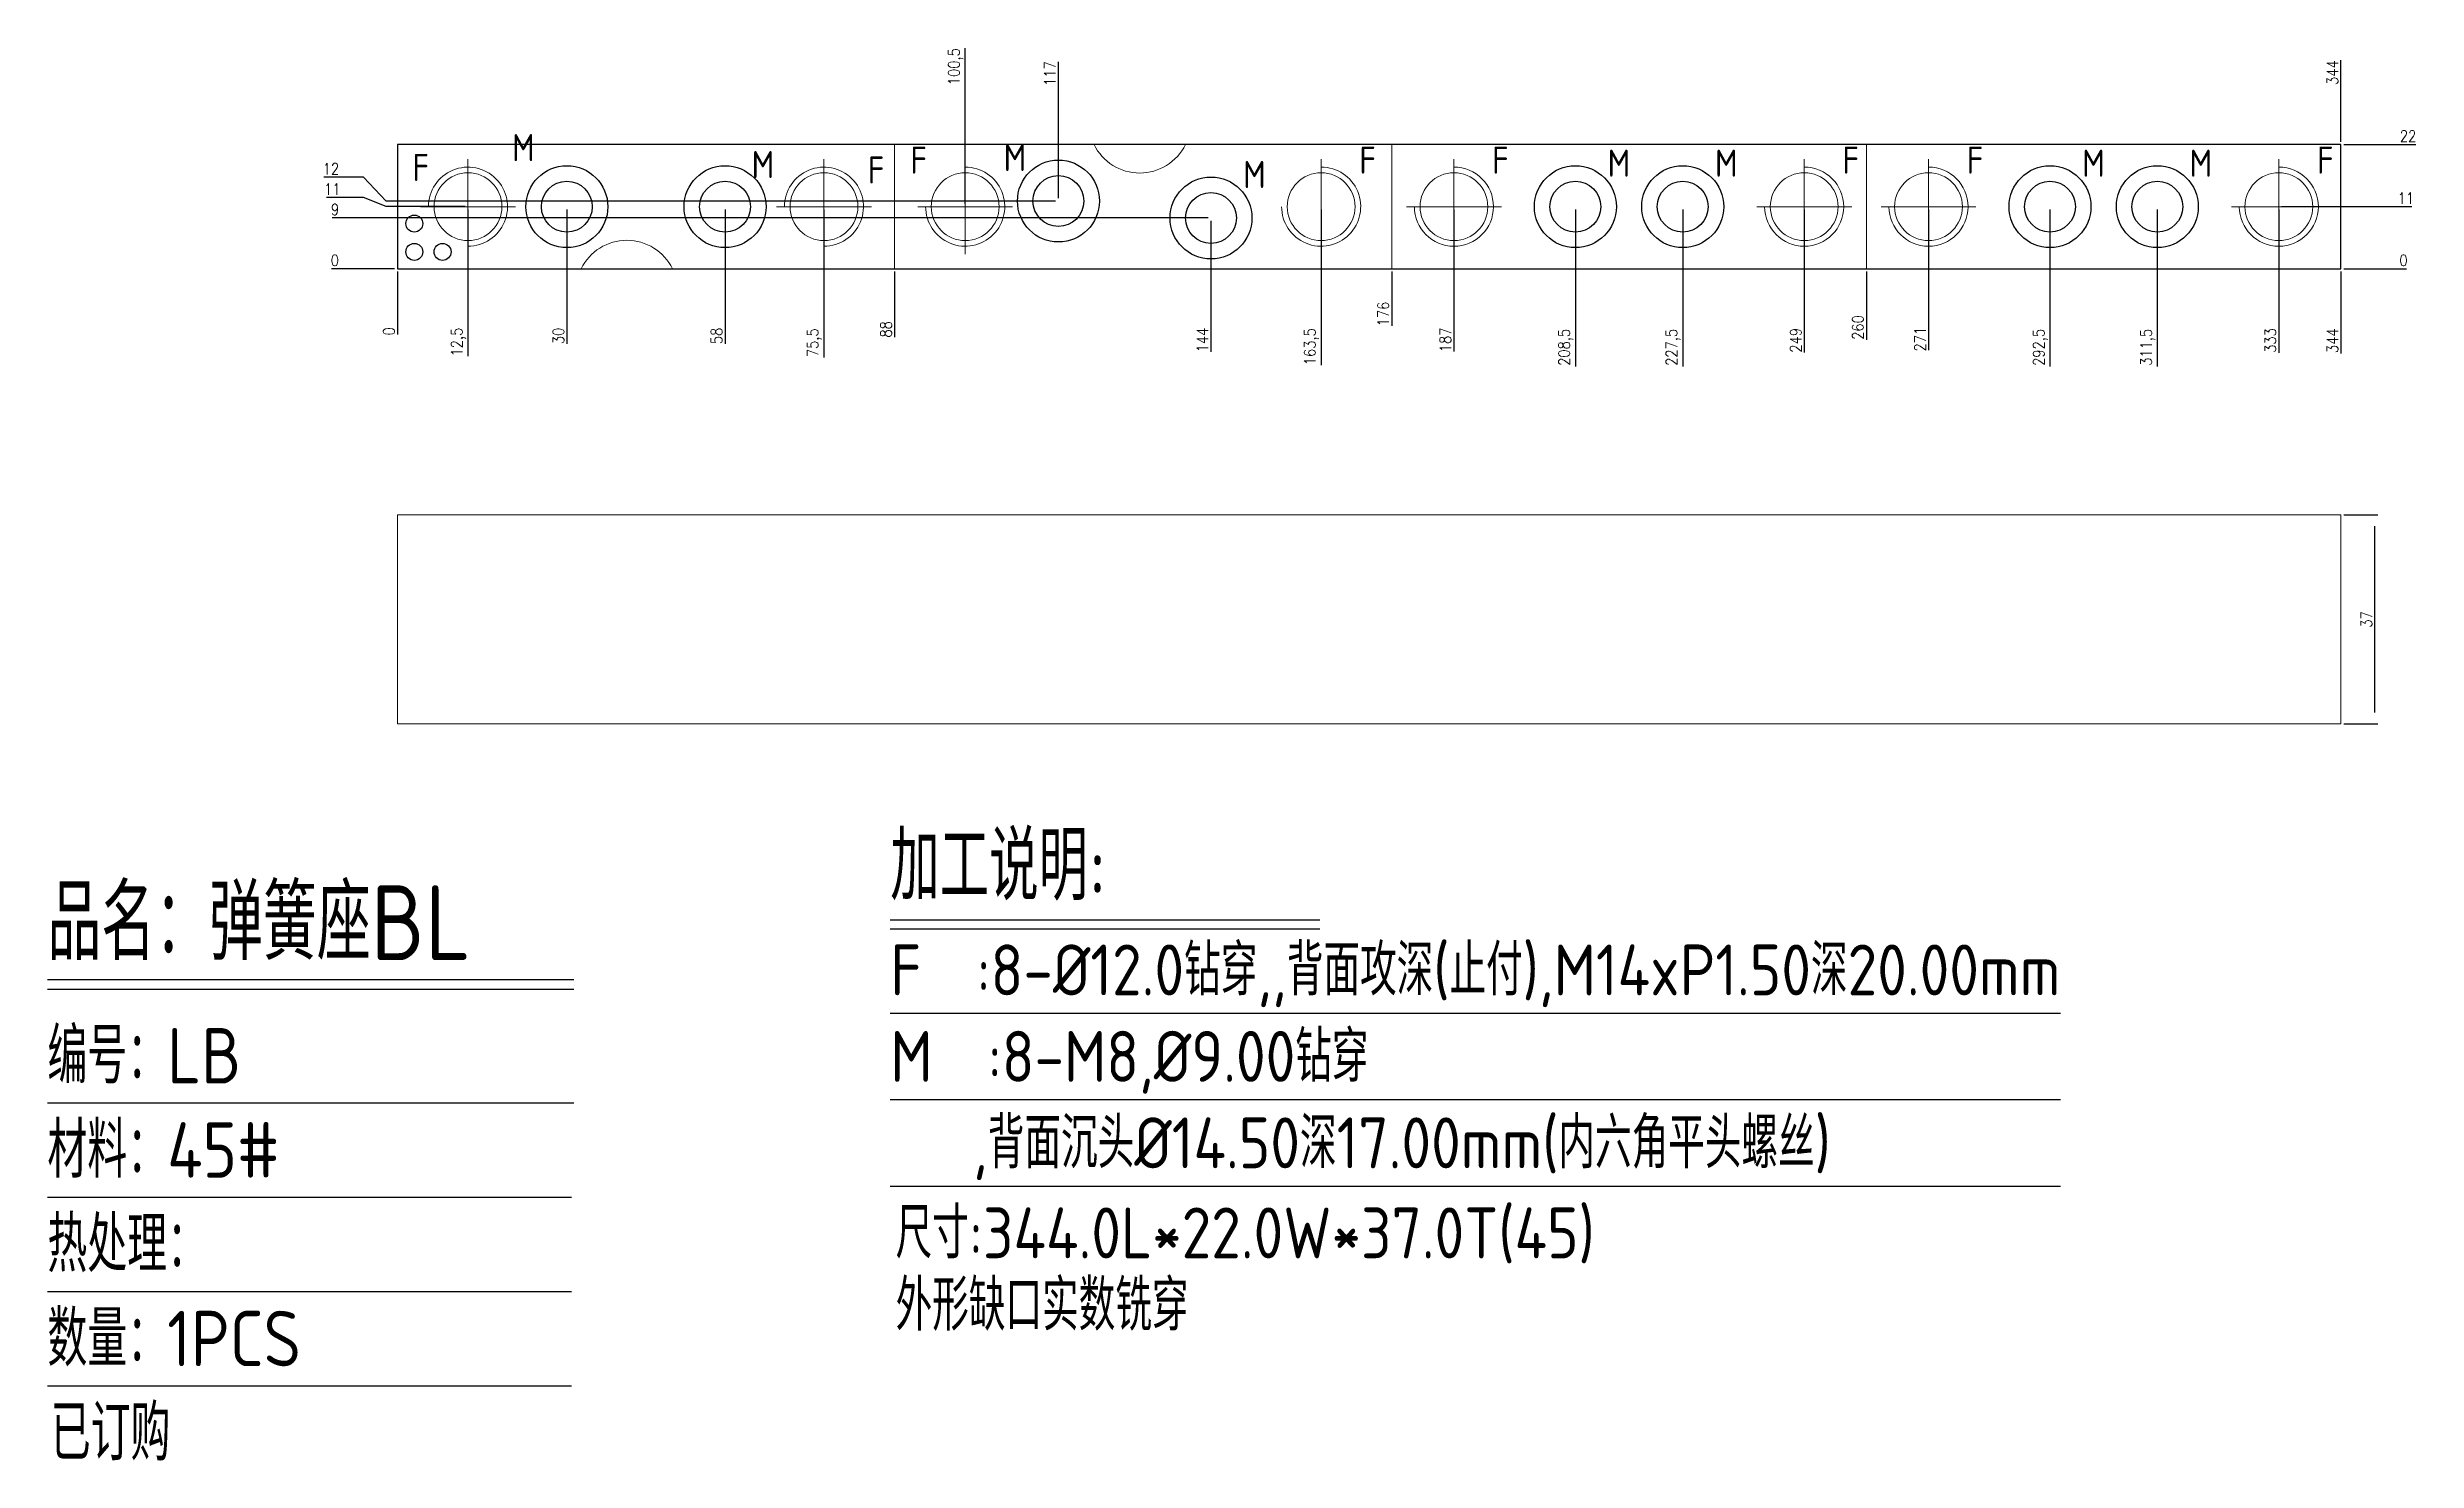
# Model space of a CAD drawing. Header units: millimetres. Extents: x 109535 to 109955, y -13611 to -13361.
import ezdxf
from ezdxf.enums import TextEntityAlignment as Align

# ---------------------------------------------------------------- set-up
doc = ezdxf.new("R2010")
doc.units = ezdxf.units.MM
for name, pattern in [('ACAD_ISO03W100', [0]), ('CENTER', [0]), ('DASHED', [0]), ('HIDDEN', [0])]:
    doc.linetypes.add(name, pattern=pattern)
for name, color, linetype in [('B2', 255, 'Continuous'), ('B2_O', 40, 'Continuous'), ('DIM', 4, 'Continuous'), ('PRESS', 3, 'Continuous'), ('TEXT', 4, 'Continuous')]:
    doc.layers.add(name, color=color, linetype=linetype)
doc.styles.add('gbenor', font='gbenor.shx', dxfattribs={"bigfont": 'gbcbig.shx'})
doc.styles.get("Standard").update_dxf_attribs({"font": 'txt.shx', "width": 0.85, "bigfont": 'ctxt.shx'})
doc.dimstyles.new('T-2-WX', dxfattribs={"dimtxt": 2, "dimasz": 2, "dimexe": 0.5, "dimexo": 0.5, "dimgap": 0.5, "dimtad": 1, "dimtxsty": 'Standard', "dimblk": 'OPEN30', "dimcen": 0, "dimazin": 3, "dimtfac": 1, "dimtmove": 0, "dimatfit": 3, "dimldrblk": 'OPEN30', "dimlwd": -1, "dimlwe": -1})

# ---------------------------------------------------------------- blocks, each defined once
blk = doc.blocks.new('*D7579')
at = {"layer": 'Defpoints', "color": 0}
for p in [(109597.43, -13400.44), (109941.43, -13400.44), (109951.43, -13400.44)]:
    blk.add_point(p, dxfattribs=at)
at = {"layer": 'DIM', "color": 0}
blk.add_line((109941.93, -13400.44), (109953.06, -13400.44), dxfattribs=at)
at = {"layer": 'DIM', "color": 0, "insert": (109952.5, -13398.94), "char_height": 2, "attachment_point": 5}
blk.add_mtext('0', dxfattribs=at)
blk = doc.blocks.new('_Open30')
blk = doc.blocks.new('*D7580')
at = {"layer": 'Defpoints', "color": 0}
for p in [(109930.43, -13389.44), (109951.43, -13389.44), (109597.43, -13400.44)]:
    blk.add_point(p, dxfattribs=at)
at = {"layer": 'DIM', "color": 0}
blk.add_line((109930.93, -13389.44), (109953.95, -13389.44), dxfattribs=at)
at = {"layer": 'DIM', "color": 0, "insert": (109952.94, -13387.94), "char_height": 2, "attachment_point": 5}
blk.add_mtext('11', dxfattribs=at)
blk = doc.blocks.new('*D7581')
at = {"layer": 'Defpoints', "color": 0}
for p in [(109941.43, -13378.44), (109951.43, -13378.44), (109597.43, -13400.44)]:
    blk.add_point(p, dxfattribs=at)
at = {"layer": 'DIM', "color": 0}
blk.add_line((109941.93, -13378.44), (109954.68, -13378.44), dxfattribs=at)
at = {"layer": 'DIM', "color": 0, "insert": (109953.31, -13376.94), "char_height": 2, "attachment_point": 5}
blk.add_mtext('22', dxfattribs=at)
blk = doc.blocks.new('*D7582')
at = {"layer": 'Defpoints', "color": 0}
for p in [(109587.43, -13400.44), (109597.43, -13400.44), (109597.43, -13400.44)]:
    blk.add_point(p, dxfattribs=at)
at = {"layer": 'DIM', "color": 0}
blk.add_line((109596.93, -13400.44), (109585.8, -13400.44), dxfattribs=at)
at = {"layer": 'DIM', "color": 0, "insert": (109586.36, -13398.94), "char_height": 2, "attachment_point": 5}
blk.add_mtext('0', dxfattribs=at)
blk = doc.blocks.new('*D7583')
at = {"layer": 'Defpoints', "color": 0}
for p in [(109587.43, -13391.44), (109741.43, -13391.44), (109597.43, -13400.44)]:
    blk.add_point(p, dxfattribs=at)
at = {"layer": 'DIM', "color": 0}
blk.add_line((109740.93, -13391.44), (109585.88, -13391.44), dxfattribs=at)
at = {"layer": 'DIM', "color": 0, "insert": (109586.4, -13389.94), "char_height": 2, "attachment_point": 5}
blk.add_mtext('9', dxfattribs=at)
blk = doc.blocks.new('*D7584')
at = {"layer": 'Defpoints', "color": 0}
for p in [(109587.43, -13387.84), (109609.93, -13389.44), (109597.43, -13400.44)]:
    blk.add_point(p, dxfattribs=at)
at = {"layer": 'DIM', "color": 0}
for p, q in [((109591.43, -13387.84), (109584.91, -13387.84)), ((109595.43, -13389.44), (109591.43, -13387.84)), ((109609.43, -13389.44), (109595.43, -13389.44))]:
    blk.add_line(p, q, dxfattribs=at)
at = {"layer": 'DIM', "color": 0, "insert": (109585.92, -13386.34), "char_height": 2, "attachment_point": 5}
blk.add_mtext('11', dxfattribs=at)
blk = doc.blocks.new('*D7585')
at = {"layer": 'Defpoints', "color": 0}
for p in [(109587.43, -13384.24), (109714.43, -13388.44), (109597.43, -13400.44)]:
    blk.add_point(p, dxfattribs=at)
at = {"layer": 'DIM', "color": 0}
for p, q in [((109591.43, -13384.24), (109584.42, -13384.24)), ((109595.43, -13388.44), (109591.43, -13384.24)), ((109713.93, -13388.44), (109595.43, -13388.44))]:
    blk.add_line(p, q, dxfattribs=at)
at = {"layer": 'DIM', "color": 0, "insert": (109585.68, -13382.74), "char_height": 2, "attachment_point": 5}
blk.add_mtext('12', dxfattribs=at)
blk = doc.blocks.new('*D7586')
at = {"layer": 'Defpoints', "color": 0}
for p in [(109597.43, -13400.44), (109941.43, -13400.44), (109941.43, -13410.44)]:
    blk.add_point(p, dxfattribs=at)
at = {"layer": 'DIM', "color": 0}
blk.add_line((109941.43, -13400.94), (109941.43, -13415.4), dxfattribs=at)
at = {"layer": 'DIM', "color": 0, "insert": (109939.93, -13413.17), "char_height": 2, "attachment_point": 5, "rotation": 90}
blk.add_mtext('344', dxfattribs=at)
blk = doc.blocks.new('*D7587')
at = {"layer": 'Defpoints', "color": 0}
for p in [(109930.43, -13389.44), (109597.43, -13400.44), (109930.43, -13410.44)]:
    blk.add_point(p, dxfattribs=at)
at = {"layer": 'DIM', "color": 0}
blk.add_line((109930.43, -13389.94), (109930.43, -13415.32), dxfattribs=at)
at = {"layer": 'DIM', "color": 0, "insert": (109928.93, -13413.13), "char_height": 2, "attachment_point": 5, "rotation": 90}
blk.add_mtext('333', dxfattribs=at)
blk = doc.blocks.new('*D7588')
at = {"layer": 'Defpoints', "color": 0}
for p in [(109908.93, -13389.44), (109597.43, -13400.44), (109908.93, -13410.44)]:
    blk.add_point(p, dxfattribs=at)
at = {"layer": 'DIM', "color": 0}
blk.add_line((109908.93, -13389.94), (109908.93, -13417.74), dxfattribs=at)
at = {"layer": 'DIM', "color": 0, "insert": (109907.24, -13414.34), "char_height": 2, "attachment_point": 5, "rotation": 90}
blk.add_mtext('311,5', dxfattribs=at)
blk = doc.blocks.new('*D7589')
at = {"layer": 'Defpoints', "color": 0}
for p in [(109889.93, -13389.44), (109597.43, -13400.44), (109889.93, -13410.44)]:
    blk.add_point(p, dxfattribs=at)
at = {"layer": 'DIM', "color": 0}
blk.add_line((109889.93, -13389.94), (109889.93, -13417.74), dxfattribs=at)
at = {"layer": 'DIM', "color": 0, "insert": (109888.24, -13414.34), "char_height": 2, "attachment_point": 5, "rotation": 90}
blk.add_mtext('292,5', dxfattribs=at)
blk = doc.blocks.new('*D7590')
at = {"layer": 'Defpoints', "color": 0}
for p in [(109868.43, -13389.44), (109597.43, -13400.44), (109868.43, -13410.44)]:
    blk.add_point(p, dxfattribs=at)
at = {"layer": 'DIM', "color": 0}
blk.add_line((109868.43, -13389.94), (109868.43, -13414.83), dxfattribs=at)
at = {"layer": 'DIM', "color": 0, "insert": (109866.93, -13412.89), "char_height": 2, "attachment_point": 5, "rotation": 90}
blk.add_mtext('271', dxfattribs=at)
blk = doc.blocks.new('*D7591')
at = {"layer": 'Defpoints', "color": 0}
for p in [(109846.43, -13389.44), (109597.43, -13400.44), (109846.43, -13410.44)]:
    blk.add_point(p, dxfattribs=at)
at = {"layer": 'DIM', "color": 0}
blk.add_line((109846.43, -13389.94), (109846.43, -13415.23), dxfattribs=at)
at = {"layer": 'DIM', "color": 0, "insert": (109844.93, -13413.09), "char_height": 2, "attachment_point": 5, "rotation": 90}
blk.add_mtext('249', dxfattribs=at)
blk = doc.blocks.new('*D7592')
at = {"layer": 'Defpoints', "color": 0}
for p in [(109824.93, -13389.44), (109597.43, -13400.44), (109824.93, -13410.44)]:
    blk.add_point(p, dxfattribs=at)
at = {"layer": 'DIM', "color": 0}
blk.add_line((109824.93, -13389.94), (109824.93, -13417.74), dxfattribs=at)
at = {"layer": 'DIM', "color": 0, "insert": (109823.24, -13414.34), "char_height": 2, "attachment_point": 5, "rotation": 90}
blk.add_mtext('227,5', dxfattribs=at)
blk = doc.blocks.new('*D7593')
at = {"layer": 'Defpoints', "color": 0}
for p in [(109805.93, -13389.44), (109597.43, -13400.44), (109805.93, -13410.44)]:
    blk.add_point(p, dxfattribs=at)
at = {"layer": 'DIM', "color": 0}
blk.add_line((109805.93, -13389.94), (109805.93, -13417.74), dxfattribs=at)
at = {"layer": 'DIM', "color": 0, "insert": (109804.24, -13414.34), "char_height": 2, "attachment_point": 5, "rotation": 90}
blk.add_mtext('208,5', dxfattribs=at)
blk = doc.blocks.new('*D7594')
at = {"layer": 'Defpoints', "color": 0}
for p in [(109784.43, -13389.44), (109597.43, -13400.44), (109784.43, -13410.44)]:
    blk.add_point(p, dxfattribs=at)
at = {"layer": 'DIM', "color": 0}
blk.add_line((109784.43, -13389.94), (109784.43, -13415.07), dxfattribs=at)
at = {"layer": 'DIM', "color": 0, "insert": (109782.93, -13413.01), "char_height": 2, "attachment_point": 5, "rotation": 90}
blk.add_mtext('187', dxfattribs=at)
blk = doc.blocks.new('*D7595')
at = {"layer": 'Defpoints', "color": 0}
for p in [(109760.93, -13389.44), (109597.43, -13400.44), (109760.93, -13410.44)]:
    blk.add_point(p, dxfattribs=at)
at = {"layer": 'DIM', "color": 0}
blk.add_line((109760.93, -13389.94), (109760.93, -13417.5), dxfattribs=at)
at = {"layer": 'DIM', "color": 0, "insert": (109759.24, -13414.22), "char_height": 2, "attachment_point": 5, "rotation": 90}
blk.add_mtext('163,5', dxfattribs=at)
blk = doc.blocks.new('*D7596')
at = {"layer": 'Defpoints', "color": 0}
for p in [(109741.43, -13391.44), (109597.43, -13400.44), (109741.43, -13410.44)]:
    blk.add_point(p, dxfattribs=at)
at = {"layer": 'DIM', "color": 0}
blk.add_line((109741.43, -13391.94), (109741.43, -13415.15), dxfattribs=at)
at = {"layer": 'DIM', "color": 0, "insert": (109739.93, -13413.05), "char_height": 2, "attachment_point": 5, "rotation": 90}
blk.add_mtext('144', dxfattribs=at)
blk = doc.blocks.new('*D7597')
at = {"layer": 'Defpoints', "color": 0}
for p in [(109672.93, -13389.44), (109597.43, -13400.44), (109672.93, -13410.44)]:
    blk.add_point(p, dxfattribs=at)
at = {"layer": 'DIM', "color": 0}
blk.add_line((109672.93, -13389.94), (109672.93, -13416.13), dxfattribs=at)
at = {"layer": 'DIM', "color": 0, "insert": (109671.24, -13413.53), "char_height": 2, "attachment_point": 5, "rotation": 90}
blk.add_mtext('75,5', dxfattribs=at)
blk = doc.blocks.new('*D7598')
at = {"layer": 'Defpoints', "color": 0}
for p in [(109655.43, -13389.44), (109597.43, -13400.44), (109655.43, -13410.44)]:
    blk.add_point(p, dxfattribs=at)
at = {"layer": 'DIM', "color": 0}
blk.add_line((109655.43, -13389.94), (109655.43, -13413.7), dxfattribs=at)
at = {"layer": 'DIM', "color": 0, "insert": (109653.93, -13412.32), "char_height": 2, "attachment_point": 5, "rotation": 90}
blk.add_mtext('58', dxfattribs=at)
blk = doc.blocks.new('*D7599')
at = {"layer": 'Defpoints', "color": 0}
for p in [(109627.43, -13389.44), (109597.43, -13400.44), (109627.43, -13410.44)]:
    blk.add_point(p, dxfattribs=at)
at = {"layer": 'DIM', "color": 0}
blk.add_line((109627.43, -13389.94), (109627.43, -13413.7), dxfattribs=at)
at = {"layer": 'DIM', "color": 0, "insert": (109625.93, -13412.32), "char_height": 2, "attachment_point": 5, "rotation": 90}
blk.add_mtext('30', dxfattribs=at)
blk = doc.blocks.new('*D7600')
at = {"layer": 'Defpoints', "color": 0}
for p in [(109609.93, -13389.44), (109597.43, -13400.44), (109609.93, -13410.44)]:
    blk.add_point(p, dxfattribs=at)
at = {"layer": 'DIM', "color": 0}
blk.add_line((109609.93, -13389.94), (109609.93, -13415.88), dxfattribs=at)
at = {"layer": 'DIM', "color": 0, "insert": (109608.24, -13413.41), "char_height": 2, "attachment_point": 5, "rotation": 90}
blk.add_mtext('12,5', dxfattribs=at)
blk = doc.blocks.new('*D7601')
at = {"layer": 'Defpoints', "color": 0}
for p in [(109597.43, -13400.44), (109597.43, -13400.44), (109597.43, -13410.44)]:
    blk.add_point(p, dxfattribs=at)
at = {"layer": 'DIM', "color": 0}
blk.add_line((109597.43, -13400.94), (109597.43, -13412.08), dxfattribs=at)
at = {"layer": 'DIM', "color": 0, "insert": (109595.93, -13411.51), "char_height": 2, "attachment_point": 5, "rotation": 90}
blk.add_mtext('0', dxfattribs=at)
blk = doc.blocks.new('*D7602')
at = {"layer": 'Defpoints', "color": 0}
for p in [(109941.43, -13368.44), (109941.43, -13378.44), (109597.43, -13400.44)]:
    blk.add_point(p, dxfattribs=at)
at = {"layer": 'DIM', "color": 0}
blk.add_line((109941.43, -13377.94), (109941.43, -13363.49), dxfattribs=at)
at = {"layer": 'DIM', "color": 0, "insert": (109939.93, -13365.72), "char_height": 2, "attachment_point": 5, "rotation": 90}
blk.add_mtext('344', dxfattribs=at)
blk = doc.blocks.new('*D7603')
at = {"layer": 'Defpoints', "color": 0}
for p in [(109714.43, -13368.44), (109714.43, -13388.44), (109597.43, -13400.44)]:
    blk.add_point(p, dxfattribs=at)
at = {"layer": 'DIM', "color": 0}
blk.add_line((109714.43, -13387.94), (109714.43, -13363.82), dxfattribs=at)
at = {"layer": 'DIM', "color": 0, "insert": (109712.93, -13365.88), "char_height": 2, "attachment_point": 5, "rotation": 90}
blk.add_mtext('117', dxfattribs=at)
blk = doc.blocks.new('*D7604')
at = {"layer": 'Defpoints', "color": 0}
for p in [(109697.93, -13368.44), (109697.93, -13389.44), (109597.43, -13400.44)]:
    blk.add_point(p, dxfattribs=at)
at = {"layer": 'DIM', "color": 0}
blk.add_line((109697.93, -13388.94), (109697.93, -13361.39), dxfattribs=at)
at = {"layer": 'DIM', "color": 0, "insert": (109696.24, -13364.67), "char_height": 2, "attachment_point": 5, "rotation": 90}
blk.add_mtext('100,5', dxfattribs=at)
blk = doc.blocks.new('*D7605')
at = {"layer": 'Defpoints', "color": 0}
for p in [(109941.43, -13443.98), (109947.43, -13443.98), (109941.43, -13480.98)]:
    blk.add_point(p, dxfattribs=at)
at = {"layer": 'DIM', "color": 0}
for p, q in [((109941.93, -13443.98), (109947.93, -13443.98)), ((109947.43, -13478.98), (109947.43, -13445.98)), ((109941.93, -13480.98), (109947.93, -13480.98))]:
    blk.add_line(p, q, dxfattribs=at)
at = {"layer": 'DIM', "color": 0, "insert": (109945.93, -13462.48), "char_height": 2, "attachment_point": 5, "rotation": 90}
blk.add_mtext('37', dxfattribs=at)
blk = doc.blocks.new('*D7606')
at = {"layer": 'Defpoints', "color": 0}
for p in [(109597.43, -13400.44), (109685.43, -13400.44), (109685.43, -13409.27)]:
    blk.add_point(p, dxfattribs=at)
at = {"layer": 'DIM', "color": 0}
blk.add_line((109685.43, -13400.94), (109685.43, -13412.52), dxfattribs=at)
at = {"layer": 'DIM', "color": 0, "insert": (109683.93, -13411.15), "char_height": 2, "attachment_point": 5, "rotation": 90}
blk.add_mtext('88', dxfattribs=at)
blk = doc.blocks.new('*D7607')
at = {"layer": 'Defpoints', "color": 0}
for p in [(109597.43, -13400.44), (109773.43, -13400.44), (109773.43, -13405.88)]:
    blk.add_point(p, dxfattribs=at)
at = {"layer": 'DIM', "color": 0}
blk.add_line((109773.43, -13400.94), (109773.43, -13410.51), dxfattribs=at)
at = {"layer": 'DIM', "color": 0, "insert": (109771.93, -13408.45), "char_height": 2, "attachment_point": 5, "rotation": 90}
blk.add_mtext('176', dxfattribs=at)
blk = doc.blocks.new('*D7608')
at = {"layer": 'Defpoints', "color": 0}
for p in [(109597.43, -13400.44), (109857.43, -13400.44), (109857.43, -13408.14)]:
    blk.add_point(p, dxfattribs=at)
at = {"layer": 'DIM', "color": 0}
blk.add_line((109857.43, -13400.94), (109857.43, -13413.01), dxfattribs=at)
at = {"layer": 'DIM', "color": 0, "insert": (109855.93, -13410.83), "char_height": 2, "attachment_point": 5, "rotation": 90}
blk.add_mtext('260', dxfattribs=at)

msp = doc.modelspace()

# ---------------------------------------------------------------- linework, layer by layer
at = {"layer": 'B2', "linetype": 'Continuous', "lineweight": 15}
for points in [[(109685.431, -13400.444), (109646.127, -13400.444, 0.6244689), (109629.954, -13400.444), (109597.431, -13400.444), (109597.431, -13378.444), (109685.431, -13378.444)], [(109685.431, -13400.444), (109773.431, -13400.444), (109773.431, -13378.444), (109736.907, -13378.444, -0.6244689), (109720.734, -13378.444), (109685.431, -13378.444)]]:
    msp.add_lwpolyline(points, format="xyb", close=True, dxfattribs=at)
for points in [[(109773.431, -13400.444), (109773.431, -13378.444), (109857.431, -13378.444), (109857.431, -13400.444)], [(109857.431, -13400.444), (109857.431, -13378.444), (109941.431, -13378.444), (109941.431, -13400.444)], [(109597.431, -13443.977), (109941.431, -13443.977), (109941.431, -13480.977), (109597.431, -13480.977)]]:
    msp.add_lwpolyline(points, close=True, dxfattribs=at)
at = {"layer": 'B2_O', "color": 4, "linetype": 'CENTER', "lineweight": 15}
for p, q in [((109784.431, -13381.044), (109784.431, -13397.844)), ((109846.431, -13381.044), (109846.431, -13397.844)), ((109868.431, -13381.044), (109868.431, -13397.844)), ((109930.431, -13381.044), (109930.431, -13397.844)), ((109776.031, -13389.444), (109792.831, -13389.444)), ((109838.031, -13389.444), (109854.831, -13389.444)), ((109860.031, -13389.444), (109876.831, -13389.444)), ((109922.031, -13389.444), (109938.831, -13389.444))]:
    msp.add_line(p, q, dxfattribs=at)
at = {"layer": 'B2_O', "color": 4, "linetype": 'DASHED', "lineweight": 15}
for points in [[(109609.931, -13396.444, 2.4142136), (109602.931, -13389.444)], [(109672.931, -13396.444, 2.4142136), (109665.931, -13389.444)]]:
    msp.add_lwpolyline(points, format="xyb", dxfattribs=at)
at = {"layer": 'B2_O', "color": 4, "linetype": 'CENTER', "lineweight": 15}
for points in [[(109609.931, -13397.844), (109609.931, -13381.044)], [(109672.931, -13397.844), (109672.931, -13381.044)], [(109601.531, -13389.444), (109618.331, -13389.444)], [(109664.531, -13389.444), (109681.331, -13389.444)]]:
    msp.add_lwpolyline(points, dxfattribs=at)
at = {"layer": 'B2_O', "color": 4, "linetype": 'DASHED', "lineweight": 15}
for points in [[(109690.931, -13389.444, 2.4142136), (109697.931, -13382.444, -2.4142136)], [(109753.931, -13389.444, 2.4142136), (109760.931, -13382.444, -2.4142136)]]:
    msp.add_lwpolyline(points, format="xyb", close=True, dxfattribs=at)
at = {"layer": 'B2_O', "color": 4, "linetype": 'CENTER', "lineweight": 15}
for points in [[(109697.931, -13381.044), (109697.931, -13397.844)], [(109760.931, -13381.044), (109760.931, -13397.844)], [(109689.531, -13389.444), (109706.331, -13389.444)]]:
    msp.add_lwpolyline(points, close=True, dxfattribs=at)
at = {"layer": 'B2_O', "color": 4, "linetype": 'DASHED', "lineweight": 15}
for centre in [(109609.931, -13389.444), (109672.931, -13389.444), (109697.931, -13389.444), (109760.931, -13389.444), (109784.431, -13389.444), (109846.431, -13389.444), (109868.431, -13389.444), (109930.431, -13389.444)]:
    msp.add_circle(centre, 6, dxfattribs=at)
at = {"layer": 'B2_O', "linetype": 'ACAD_ISO03W100', "ltscale": 3}
for centre in [(109627.431, -13389.444), (109655.431, -13389.444), (109714.431, -13388.444), (109741.431, -13391.444), (109805.931, -13389.444), (109824.931, -13389.444), (109889.931, -13389.444), (109908.931, -13389.444)]:
    msp.add_circle(centre, 7.25, dxfattribs=at)
at = {"layer": 'B2_O'}
for centre in [(109627.431, -13389.444), (109655.431, -13389.444), (109714.431, -13388.444), (109805.931, -13389.444), (109824.931, -13389.444), (109889.931, -13389.444), (109908.931, -13389.444), (109741.431, -13391.444)]:
    msp.add_circle(centre, 4.5, dxfattribs=at)
at = {"layer": 'B2_O', "color": 4, "linetype": 'DASHED', "lineweight": 15}
for centre in [(109784.431, -13389.444), (109846.431, -13389.444), (109868.431, -13389.444), (109930.431, -13389.444)]:
    msp.add_arc(centre, 7, 180, 90, dxfattribs=at)
at = {"layer": 'DIM', "color": 4, "linetype": 'Continuous', "lineweight": 25}
for p, q in [((109535.486, -13526.195), (109628.661, -13526.195)), ((109535.486, -13527.913), (109628.661, -13527.913)), ((109535.486, -13548.028), (109628.661, -13548.028)), ((109535.486, -13564.71), (109628.256, -13564.71)), ((109535.486, -13581.391), (109628.256, -13581.391)), ((109535.486, -13598.072), (109628.256, -13598.072))]:
    msp.add_line(p, q, dxfattribs=at)
at = {"layer": 'PRESS', "color": 8, "linetype": 'HIDDEN'}
msp.add_lwpolyline([(109597.431, -13378.444), (109597.431, -13400.444), (109941.431, -13400.444), (109941.431, -13378.444)], close=True, dxfattribs=at)
at = {"layer": 'TEXT', "color": 3}
for p, q in [((109684.678, -13515.638), (109760.711, -13515.638)), ((109684.678, -13517.213), (109760.711, -13517.213)), ((109684.678, -13532.153), (109891.764, -13532.153)), ((109684.678, -13547.453), (109891.764, -13547.453)), ((109684.678, -13562.753), (109891.764, -13562.753))]:
    msp.add_line(p, q, dxfattribs=at)
at = {"layer": 'TEXT', "color": 4}
for centre in [(109600.431, -13392.444), (109600.431, -13397.444), (109605.431, -13397.444)]:
    msp.add_circle(centre, 1.5, dxfattribs=at)

# ---------------------------------------------------------------- texts
at = {"layer": 'DIM', "color": 3, "linetype": 'Continuous', "lineweight": 25, "style": 'gbenor'}
for s, height, p in [('品名：弹簧座BL', 13.2469, (109535.486, -13522.761)), ('编号：LB', 9.8125, (109535.486, -13544.594)), ('材料：45#', 9.8125, (109535.486, -13561.275)), ('热处理：', 9.8125, (109535.486, -13577.957)), ('数量：1PCS', 9.8125, (109535.486, -13594.638)), ('已订购', 9.8125, (109536.083, -13611.319))]:
    msp.add_text(s, height=height, dxfattribs=at).set_placement(p)
at = {"layer": 'TEXT', "color": 4, "style": 'gbenor'}
for s, p in [('M', (109619.73, -13378.994)), ('F', (109601.57, -13382.51)), ('M', (109662.131, -13381.994)), ('F', (109682.161, -13382.953)), ('F', (109689.7, -13381.214)), ('M', (109706.73, -13380.744)), ('F', (109769.161, -13381.214)), ('F', (109792.661, -13381.214)), ('M', (109813.631, -13381.744)), ('M', (109832.631, -13381.744)), ('F', (109854.661, -13381.214)), ('F', (109876.661, -13381.214)), ('M', (109897.631, -13381.744)), ('M', (109916.631, -13381.744)), ('F', (109938.661, -13381.214)), ('M', (109749.131, -13383.744))]:
    msp.add_text(s, height=4.8, dxfattribs=at).set_placement(p, align=Align.MIDDLE_CENTER)
for s, height, p in [('加工说明: ', 12.15, (109684.678, -13512.173)), ('F  :8-%%C12.0钻穿,,背面攻深(止付),M14xP1.50深20.00mm', 9, (109684.678, -13529.003)), ('M  :8-M8,%%C9.00钻穿', 9, (109684.678, -13544.303)), ('   ,背面沉头%%C14.50深17.00mm(内六角平头螺丝)', 9, (109684.678, -13559.603)), ('尺寸:344.0L*22.0W*37.0T(45)', 9, (109685.619, -13575.539)), ('外形缺口实数铣穿', 9, (109685.619, -13588.338))]:
    msp.add_text(s, height=height, dxfattribs=at).set_placement(p)

# ---------------------------------------------------------------- dimensions: what is measured, and where the dimension line sits
at = {"layer": 'DIM', "color": 4}
for feature_location, offset, dtype, origin, picture, middle in [((109697.931, -13389.444), (0, 21), 1, (109597.431, -13400.444), '*D7604', (109696.24, -13364.666)), ((109941.431, -13378.444), (0, 10), 1, (109597.431, -13400.444), '*D7602', (109939.931, -13365.718)), ((109714.431, -13388.444), (0, 20), 1, (109597.431, -13400.444), '*D7603', (109712.931, -13365.88)), ((109941.431, -13378.444), (10, 0), 0, (109597.431, -13400.444), '*D7581', (109953.307, -13376.944)), ((109714.431, -13388.444), (-127, 4.2), 0, (109597.431, -13400.444), '*D7585', (109585.676, -13382.744)), ((109609.931, -13389.444), (-22.5, 1.6), 0, (109597.431, -13400.444), '*D7584', (109585.919, -13386.344)), ((109741.431, -13391.444), (-154, 0), 0, (109597.431, -13400.444), '*D7583', (109586.404, -13389.944)), ((109930.431, -13389.444), (21, 0), 0, (109597.431, -13400.444), '*D7580', (109952.942, -13387.944)), ((109930.431, -13389.444), (0, -21), 1, (109597.431, -13400.444), '*D7587', (109928.931, -13413.13)), ((109908.931, -13389.444), (0, -21), 1, (109597.431, -13400.444), '*D7588', (109907.24, -13414.344)), ((109889.931, -13389.444), (0, -21), 1, (109597.431, -13400.444), '*D7589', (109888.24, -13414.344)), ((109868.431, -13389.444), (0, -21), 1, (109597.431, -13400.444), '*D7590', (109866.931, -13412.887)), ((109846.431, -13389.444), (0, -21), 1, (109597.431, -13400.444), '*D7591', (109844.931, -13413.09)), ((109824.931, -13389.444), (0, -21), 1, (109597.431, -13400.444), '*D7592', (109823.24, -13414.344)), ((109805.931, -13389.444), (0, -21), 1, (109597.431, -13400.444), '*D7593', (109804.24, -13414.344)), ((109784.431, -13389.444), (0, -21), 1, (109597.431, -13400.444), '*D7594', (109782.931, -13413.009)), ((109760.931, -13389.444), (0, -21), 1, (109597.431, -13400.444), '*D7595', (109759.24, -13414.223)), ((109672.931, -13389.444), (0, -21), 1, (109597.431, -13400.444), '*D7597', (109671.24, -13413.535)), ((109655.431, -13389.444), (0, -21), 1, (109597.431, -13400.444), '*D7598', (109653.931, -13412.321)), ((109627.431, -13389.444), (0, -21), 1, (109597.431, -13400.444), '*D7599', (109625.931, -13412.321)), ((109609.931, -13389.444), (0, -21), 1, (109597.431, -13400.444), '*D7600', (109608.24, -13413.413)), ((109741.431, -13391.444), (0, -19), 1, (109597.431, -13400.444), '*D7596', (109739.931, -13413.049)), ((109597.430585146, -13400.444329662), (-10, 0), 0, (109597.430585146, -13400.444329662), '*D7582', (109586.363918479, -13398.944329662)), ((109941.430585146, -13400.444329662), (10, 0), 0, (109597.430585146, -13400.444329662), '*D7579', (109952.497251812, -13398.944329662)), ((109597.430585146, -13400.444329662), (0, -10), 1, (109597.430585146, -13400.444329662), '*D7601', (109595.930585146, -13411.510996329)), ((109941.431, -13400.444), (0, -10), 1, (109597.431, -13400.444), '*D7586', (109939.931, -13413.171)), ((109685.431, -13400.444), (0, -8.826), 1, (109597.431, -13400.444), '*D7606', (109683.931, -13411.147)), ((109773.431, -13400.444), (0, -5.44), 1, (109597.431, -13400.444), '*D7607', (109771.931, -13408.448)), ((109857.431, -13400.444), (0, -7.698), 1, (109597.431, -13400.444), '*D7608', (109855.931, -13410.828))]:
    dim = msp.add_ordinate_dim(feature_location=feature_location, offset=offset, dtype=dtype, origin=origin, dimstyle='T-2-WX', dxfattribs=at)
    dim.commit()
    dim.dimension.update_dxf_attribs({"geometry": picture, "text_midpoint": middle})
dim = msp.add_linear_dim(base=(109947.431, -13443.977), p1=(109941.431, -13480.977), p2=(109941.431, -13443.977), angle=90, dimstyle='T-2-WX', dxfattribs=at)
dim.commit()
dim.dimension.update_dxf_attribs({"geometry": '*D7605', "text_midpoint": (109945.931, -13462.477)})

doc.saveas('drawing.dxf')
